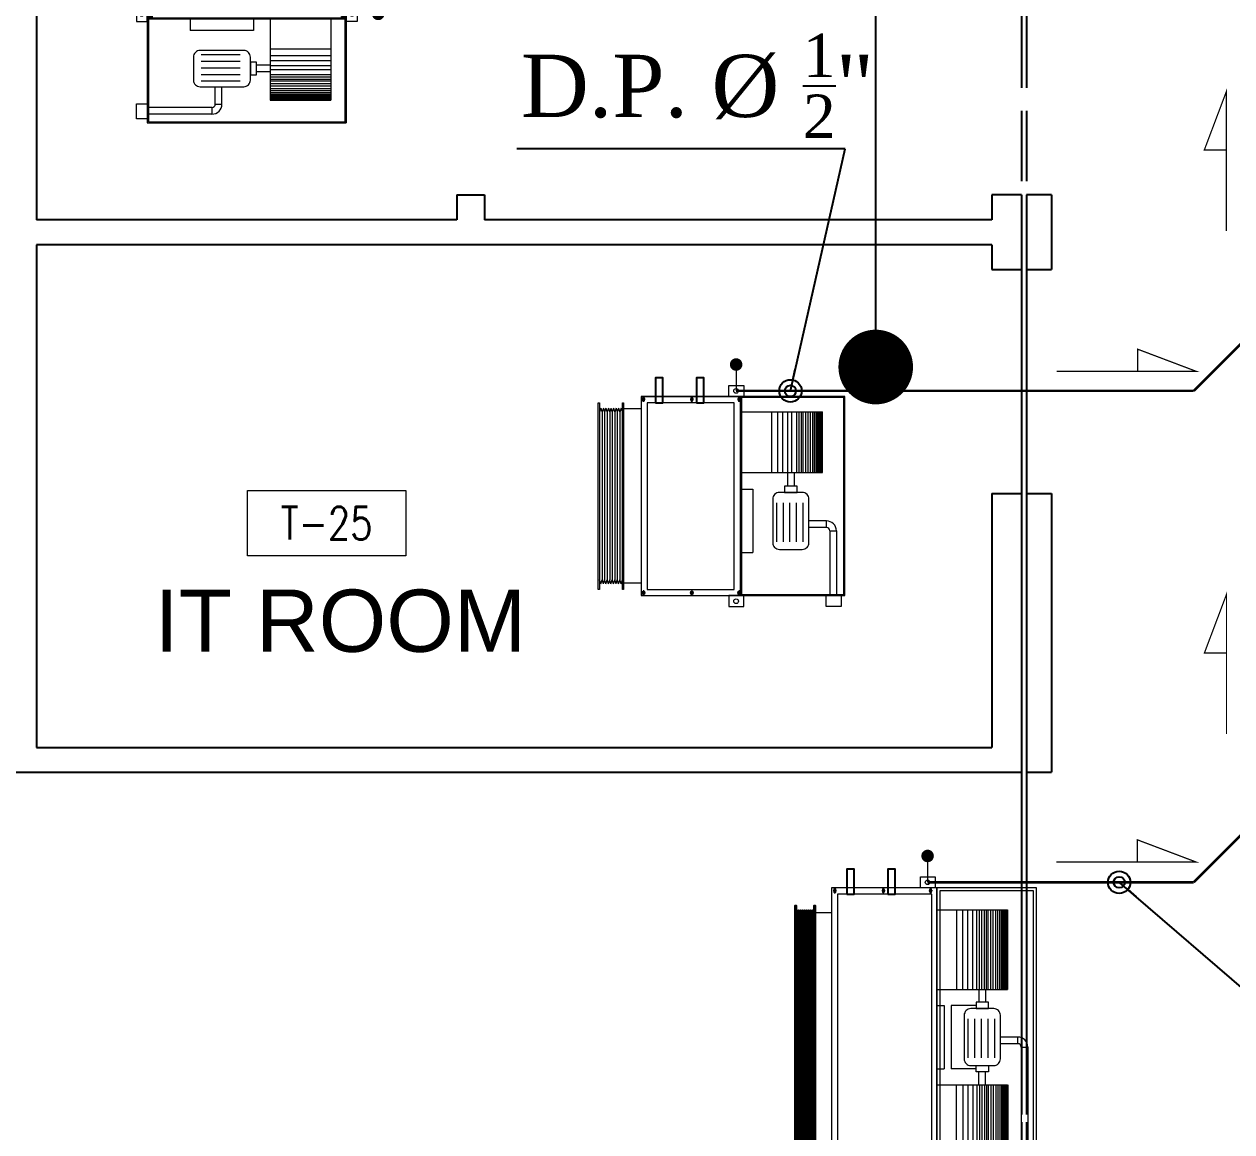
# Model space of a CAD drawing. Extents: x -711 to 2784, y 81 to 852.
# Drawn here: x -665.779 to -660.924, y 220.772 to 225.223 of the extents above; entities that cross this region are included whole.
import ezdxf
from ezdxf.enums import TextEntityAlignment as Align

# ---------------------------------------------------------------- set-up
doc = ezdxf.new("R2010")
doc.units = 0
doc.header["$MEASUREMENT"] = 0
for name, pattern in [('CENTERX2', [101.6, 63.5, -12.7, 12.7, -12.7]), ('DASHDOT', [1, 0.5, -0.25, 0, -0.25]), ('HIDDEN', [0.375, 0.25, -0.125]), ('HIDDEN-Z', [3, 2, -1])]:
    doc.linetypes.add(name, pattern=pattern)
for name, color, linetype in [('01_AC-EQUIP', 206, 'Continuous'), ('AXIS', 1, 'CENTERX2'), ('CH.W.PIPING TEXT', 4, 'Continuous'), ('COLHATCH', 5, 'Continuous'), ('DRAIN PIPE', 4, 'Continuous'), ('FASEL', 253, 'Continuous'), ('M-CH-WP-R', 40, 'HIDDEN-Z'), ('M-CH-WP-S', 142, 'Continuous'), ('M-EQBMNT', 21, 'Continuous'), ('WALL', 4, 'Continuous'), ('ZONE TEXT', 73, 'Continuous')]:
    doc.layers.add(name, color=color, linetype=linetype)
doc.layers.add('A-SYMB-RMNU', color=4, linetype='Continuous', lineweight=9)
doc.styles.add('AC', font='romans.shx', dxfattribs={"height": 0.2})
doc.styles.add('ARABY', font='sosa.shx')
doc.styles.add('ROMANS-TITLE', font='ROMANS.shx', dxfattribs={"width": 0.8})
doc.dimstyles.new('IHAB', dxfattribs={"dimscale": 0, "dimtxt": 0.15, "dimasz": 0.09, "dimexe": 0.18, "dimexo": 0.0625, "dimgap": 0, "dimtad": 0, "dimtih": 1, "dimtoh": 1, "dimzin": 0, "dimdsep": 46, "dimtxsty": 'ARABY', "dimcen": 0.03, "dimse1": 1, "dimse2": 1, "dimclrd": 36, "dimclrt": 42, "dimadec": 0, "dimazin": 0, "dimtfac": 1, "dimtmove": 1, "dimatfit": 3, "dimldrblk": 'ORIGIN', "dimfxl": 1, "dimtolj": 1, "dimtzin": 0, "dimarcsym": 0})

# ---------------------------------------------------------------- blocks, each defined once
blk = doc.blocks.new('A$C7E27466D')
at = {"layer": '01_AC-EQUIP', "color": 2, "lineweight": 20}
for p, q in [((-75.32, 98.15), (-73.71, 98.66)), ((-75.32, 98.15), (-73.71, 97.64)), ((-75.32, 97.13), (-73.71, 97.64)), ((-75.32, 97.13), (-73.71, 96.62)), ((-6.29, 97.64), (-73.71, 97.64)), ((-4.68, 98.15), (-6.29, 98.66)), ((-4.68, 98.15), (-6.29, 97.64)), ((-4.68, 97.13), (-6.29, 97.64)), ((-4.68, 97.13), (-6.29, 96.62)), ((-75.32, 96.11), (-73.71, 96.62)), ((-75.32, 96.11), (-73.71, 95.6)), ((-75.32, 95.09), (-73.71, 95.6)), ((-75.32, 95.09), (-73.71, 94.58)), ((-75.32, 94.07), (-73.71, 94.58)), ((-75.32, 94.07), (-73.71, 93.56)), ((-75.32, 93.06), (-73.71, 93.56)), ((-75.32, 93.06), (-73.71, 92.55)), ((-75.32, 92.04), (-73.71, 92.55)), ((-6.29, 96.62), (-73.71, 96.62)), ((-6.29, 95.6), (-73.71, 95.6)), ((-6.29, 94.58), (-73.71, 94.58)), ((-6.29, 93.56), (-73.71, 93.56)), ((-6.29, 92.55), (-73.71, 92.55)), ((-4.68, 96.11), (-6.29, 96.62)), ((-4.68, 96.11), (-6.29, 95.6)), ((-4.68, 95.09), (-6.29, 95.6)), ((-4.68, 95.09), (-6.29, 94.58)), ((-4.68, 94.07), (-6.29, 94.58)), ((-4.68, 94.07), (-6.29, 93.56)), ((-4.68, 93.06), (-6.29, 93.56)), ((-4.68, 93.06), (-6.29, 92.55)), ((-4.68, 92.04), (-6.29, 92.55)), ((-75.32, 92.04), (-73.71, 91.53)), ((-75.32, 91.02), (-73.71, 91.53)), ((-75.32, 91.02), (-73.71, 90.51)), ((-75.32, 90), (-73.71, 90.51)), ((-75.32, 90), (-73.71, 89.49)), ((-6.29, 91.53), (-73.71, 91.53)), ((-6.29, 90.51), (-73.71, 90.51)), ((-4.68, 92.04), (-6.29, 91.53)), ((-4.68, 91.02), (-6.29, 91.53)), ((-4.68, 91.02), (-6.29, 90.51)), ((-4.68, 90), (-6.29, 90.51)), ((-4.68, 90), (-6.29, 89.49))]:
    blk.add_line(p, q, dxfattribs=at)
at = {"layer": '01_AC-EQUIP', "color": 1, "lineweight": 20}
for p, q in [((-75, 82), (-75, 88.99)), ((-5, 82), (-5, 88.99)), ((-77.81, 81.04), (-79.88, 81.04)), ((-78.89, 80.34), (-78.89, 81.67)), ((-2.19, 81.04), (-0.12, 81.04)), ((-1.11, 80.34), (-1.11, 81.67)), ((0, 82), (0, 0)), ((-77.81, 61.54), (-79.88, 61.54)), ((-78.89, 60.84), (-78.89, 62.17)), ((-2.19, 61.54), (-0.12, 61.54)), ((-1.11, 60.84), (-1.11, 62.17)), ((-77.81, 42.54), (-79.88, 42.54)), ((-78.89, 41.84), (-78.89, 43.17)), ((-62.71, 42), (-62.71, 37.03)), ((-37.29, 42), (-37.29, 37.03)), ((-30.6, 42), (-30.6, 9.05)), ((-6.17, 42), (-6.17, 9.05)), ((-2.19, 42.54), (-0.12, 42.54)), ((-1.11, 41.84), (-1.11, 43.17)), ((-37.29, 37.03), (-62.71, 37.03)), ((-6.17, 29.53), (-30.6, 29.53)), ((-58.35, 27.43), (-42.69, 27.43)), ((-58.35, 24.77), (-42.69, 24.77)), ((-30.6, 27), (-6.17, 27)), ((-30.6, 25), (-6.17, 25)), ((-58.35, 22.11), (-42.69, 22.11)), ((-58.35, 19.45), (-42.69, 19.45)), ((-30.6, 23.1), (-36.03, 23.1)), ((-30.6, 20.44), (-36.03, 20.44)), ((-30.6, 23), (-6.17, 23)), ((-30.6, 21.4), (-6.17, 21.4)), ((-58.35, 16.79), (-42.69, 16.79)), ((-30.6, 19.38), (-6.17, 19.38)), ((-30.6, 18.4), (-6.17, 18.4)), ((-30.6, 17.52), (-6.17, 17.52)), ((-30.6, 16.8), (-6.17, 16.8)), ((-30.6, 15.79), (-6.17, 15.79)), ((-30.6, 14.78), (-6.17, 14.78)), ((-52.66, 7.45), (-52.66, 14.49)), ((-50, 7.45), (-50, 14.49)), ((-30.6, 13.8), (-6.17, 13.8)), ((-30.6, 12.93), (-6.17, 12.93)), ((-30.6, 12.21), (-6.17, 12.21)), ((-30.6, 11.53), (-6.17, 11.53)), ((-30.6, 11.03), (-6.17, 11.03)), ((-30.6, 10.62), (-6.17, 10.62)), ((-30.6, 10.27), (-6.17, 10.27)), ((-30.6, 9.94), (-6.17, 9.94)), ((-53.99, 6.12), (-79.58, 6.12)), ((-53.99, 6.12), (-53.99, 3.46)), ((-52.66, 7.45), (-50, 7.45)), ((-30.6, 9.63), (-6.17, 9.63)), ((-30.6, 9.39), (-6.17, 9.39)), ((-30.6, 9.2), (-6.17, 9.2)), ((-30.6, 9.05), (-6.17, 9.05)), ((-30.6, 9.05), (-6.17, 9.05)), ((-53.99, 3.46), (-79.58, 3.46))]:
    blk.add_line(p, q, dxfattribs=at)
at = {"layer": '01_AC-EQUIP', "color": 4, "lineweight": 20}
blk.add_line((12.85, 43.76), (2.26, 43.76), dxfattribs=at)
at = {"layer": '01_AC-EQUIP', "color": 1, "linetype": 'DASHDOT', "lineweight": 20}
blk.add_line((-30.6, 16.8), (-6.17, 16.8), dxfattribs=at)
at = {"layer": '01_AC-EQUIP', "color": 2, "lineweight": 20}
for points in [[(-77.5, 98.66), (-77.5, 99.16), (-2.5, 99.16), (-2.5, 98.66)], [(-77.5, 88.99), (-77.5, 89.49), (-2.5, 89.49), (-2.5, 88.99)]]:
    blk.add_lwpolyline(points, close=True, dxfattribs=at)
at = {"layer": '01_AC-EQUIP', "color": 1, "lineweight": 20}
for points in [[(-80, 42), (0, 42), (0, 82), (-80, 82)], [(-77.5, 44.5), (-2.5, 44.5), (-2.5, 79.5), (-77.5, 79.5)], [(-84.4, 40.68), (-80, 40.68), (-80, 46.67), (-84.4, 46.67)], [(4.4, 40.68), (0, 40.68), (0, 46.67), (4.4, 46.67)], [(-80, 42), (-80, 0), (0, 0), (0, 42)], [(-79.58, 41.58), (-79.58, 0.42), (-0.42, 0.42), (-0.42, 41.58)], [(-38.56, 19.25), (-36.03, 19.25), (-36.03, 24.29), (-38.56, 24.29)], [(-84.4, 7.57), (-80, 7.57), (-80, 1.58), (-84.4, 1.58)]]:
    blk.add_lwpolyline(points, close=True, dxfattribs=at)
at = {"layer": '01_AC-EQUIP', "color": 4, "lineweight": 20, "const_width": 2.52}
blk.add_lwpolyline([(12.58, 44.99, 1), (13.12, 42.53, 1)], format="xyb", close=True, dxfattribs=at)
at = {"layer": '01_AC-EQUIP', "color": 1, "lineweight": 20}
blk.add_lwpolyline([(-58.78, 14.49), (-41.22, 14.49, 0.414214), (-38.56, 17.15), (-38.56, 26.39, 0.414214), (-41.22, 29.05), (-58.78, 29.05, 0.414214), (-61.44, 26.39), (-61.44, 17.15, 0.414214)], format="xyb", close=True, dxfattribs=at)
for centre in [(-82.26, 43.76), (2.26, 43.76)]:
    blk.add_circle(centre, 0.932, dxfattribs=at)
for radius in [1.33, 3.99]:
    blk.add_arc((-53.99, 7.45), radius, 270.0006, 0.0006, dxfattribs=at)
for centre, major_axis, start_param, end_param in [((-78.89, 81.04), (-0.827, 0), -1.570796, 4.712389), ((-78.89, 81.04), (-0.47, 0), 3.141593, 9.424778), ((-78.89, 61.54), (-0.827, 0), -1.570796, 4.712389), ((-78.89, 61.54), (-0.47, 0), 3.141593, 9.424778), ((-78.89, 42.54), (-0.827, 0), -1.570796, 4.712389), ((-78.89, 42.54), (-0.47, 0), 3.141593, 9.424778)]:
    blk.add_ellipse(centre, major_axis=major_axis, ratio=0.646018, start_param=start_param, end_param=end_param, dxfattribs=at)
at = {"layer": '01_AC-EQUIP', "color": 1, "lineweight": 20, "extrusion": (0, 0, -1)}
for centre, major_axis, start_param, end_param in [((-1.11, 81.04), (0.827, 0), -1.570796, 4.712389), ((-1.11, 81.04), (0.47, 0), 3.141593, 9.424778), ((-1.11, 61.54), (0.827, 0), -1.570796, 4.712389), ((-1.11, 61.54), (0.47, 0), 3.141593, 9.424778), ((-1.11, 42.54), (0.827, 0), -1.570796, 4.712389), ((-1.11, 42.54), (0.47, 0), 3.141593, 9.424778)]:
    blk.add_ellipse(centre, major_axis=major_axis, ratio=0.646018, start_param=start_param, end_param=end_param, dxfattribs=at)
at = {"layer": 'M-CH-WP-R', "color": 6, "linetype": 'ByBlock', "ltscale": 1.5}
blk.add_lwpolyline([(-2.5, 76.23), (-2.5, 73.23), (7.5, 73.23), (7.5, 76.23)], close=True, dxfattribs=at)
at = {"layer": 'M-CH-WP-S', "color": 5, "linetype": 'ByBlock', "ltscale": 1.5}
blk.add_lwpolyline([(-2.5, 59.73), (-2.5, 56.73), (7.5, 56.73), (7.5, 59.73)], close=True, dxfattribs=at)
blk = doc.blocks.new('A$C069E27EC')
at = {"layer": '01_AC-EQUIP', "color": 2, "linetype": 'Continuous'}
for p, q in [((0, 0), (0, -130)), ((1.01, 0.32), (0.5, -1.29)), ((1.01, 0.32), (1.52, -1.29)), ((2.03, 0.32), (1.52, -1.29)), ((2.03, 0.32), (2.54, -1.29)), ((3.05, 0.32), (2.54, -1.29)), ((3.05, 0.32), (3.56, -1.29)), ((4.06, 0.32), (3.56, -1.29)), ((4.06, 0.32), (4.57, -1.29)), ((5.08, 0.32), (4.57, -1.29)), ((5.08, 0.32), (5.59, -1.29)), ((6.1, 0.32), (5.59, -1.29)), ((6.1, 0.32), (6.61, -1.29)), ((7.12, 0.32), (6.61, -1.29)), ((7.12, 0.32), (7.63, -1.29)), ((8.14, 0.32), (7.63, -1.29)), ((8.14, 0.32), (8.65, -1.29)), ((9.16, 0.32), (8.65, -1.29)), ((9.16, 0.32), (9.67, -1.29)), ((1.52, -128.71), (1.52, -1.29)), ((2.54, -128.71), (2.54, -1.29)), ((3.56, -128.71), (3.56, -1.29)), ((4.57, -128.71), (4.57, -1.29)), ((5.59, -128.71), (5.59, -1.29)), ((6.61, -128.71), (6.61, -1.29)), ((7.63, -128.71), (7.63, -1.29)), ((8.65, -128.71), (8.65, -1.29)), ((1.01, -130.32), (0.5, -128.71)), ((1.01, -130.32), (1.52, -128.71)), ((2.03, -130.32), (1.52, -128.71)), ((2.03, -130.32), (2.54, -128.71)), ((3.05, -130.32), (2.54, -128.71)), ((3.05, -130.32), (3.56, -128.71)), ((4.06, -130.32), (3.56, -128.71)), ((4.06, -130.32), (4.57, -128.71)), ((5.08, -130.32), (4.57, -128.71)), ((5.08, -130.32), (5.59, -128.71)), ((6.1, -130.32), (5.59, -128.71)), ((6.1, -130.32), (6.61, -128.71)), ((7.12, -130.32), (6.61, -128.71)), ((7.12, -130.32), (7.63, -128.71)), ((8.14, -130.32), (7.63, -128.71)), ((8.14, -130.32), (8.65, -128.71)), ((9.16, -130.32), (8.65, -128.71)), ((9.16, -130.32), (9.67, -128.71))]:
    blk.add_line(p, q, dxfattribs=at)
for points in [[(0, 2.5), (0.5, 2.5), (0.5, -132.5), (0, -132.5)], [(9.67, 2.5), (10.17, 2.5), (10.17, -132.5), (9.67, -132.5)]]:
    blk.add_lwpolyline(points, close=True, dxfattribs=at)
blk = doc.blocks.new('A$C7CD32F90')
at = {"layer": '01_AC-EQUIP', "color": 1, "lineweight": 20}
for p, q in [((0.6392, -0.0346), (1.2, -0.0345)), ((0.6392, -0.0612), (0.6392, -0.0346)), ((0.5993, -0.0745), (0.5993, -0.1449)), ((0.6259, -0.0745), (0.5993, -0.0745)), ((0.6259, -0.0745), (0.6259, -0.1449)), ((0.6392, -0.0612), (1.2, -0.0612)), ((0.0885, -0.4), (0.0885, -0.1159)), ((0.4078, -0.1159), (0.0885, -0.1159)), ((0.4078, -0.1175), (0.0885, -0.1175)), ((0.4078, -0.1194), (0.0885, -0.1194)), ((0.4078, -0.1218), (0.0885, -0.1218)), ((0.4078, -0.1249), (0.0885, -0.1249)), ((0.4078, -0.1281), (0.0885, -0.1281)), ((0.4078, -0.1317), (0.0885, -0.1317)), ((0.4078, -0.1357), (0.0885, -0.1357)), ((0.4078, -0.1407), (0.0885, -0.1407)), ((0.4078, -0.4), (0.4078, -0.1159)), ((0.7908, -0.4), (0.7908, -0.1159)), ((0.7908, -0.1159), (1.11, -0.1159)), ((0.7908, -0.1175), (1.11, -0.1175)), ((0.7908, -0.1194), (1.11, -0.1194)), ((0.7908, -0.1218), (1.11, -0.1218)), ((0.7908, -0.1249), (1.11, -0.1249)), ((0.7908, -0.1281), (1.11, -0.1281)), ((0.7908, -0.1317), (1.11, -0.1317)), ((0.7908, -0.1357), (1.11, -0.1357)), ((0.7908, -0.1407), (1.11, -0.1407)), ((1.11, -0.4), (1.11, -0.1159)), ((0.4078, -0.1475), (0.0885, -0.1475)), ((0.4078, -0.1547), (0.0885, -0.1547)), ((0.4078, -0.1635), (0.0885, -0.1635)), ((0.4078, -0.1733), (0.0885, -0.1733)), ((0.4078, -0.1834), (0.0885, -0.1834)), ((0.4078, -0.1935), (0.0885, -0.1935)), ((0.6828, -0.1679), (0.5262, -0.1679)), ((0.7908, -0.1475), (1.11, -0.1475)), ((0.7908, -0.1547), (1.11, -0.1547)), ((0.7908, -0.1635), (1.11, -0.1635)), ((0.7908, -0.1733), (1.11, -0.1733)), ((0.7908, -0.1834), (1.11, -0.1834)), ((0.7908, -0.1935), (1.11, -0.1935)), ((0.4078, -0.2007), (0.0885, -0.2007)), ((0.4078, -0.2094), (0.0885, -0.2094)), ((0.4078, -0.2192), (0.0885, -0.2192)), ((0.4078, -0.2293), (0.0885, -0.2293)), ((0.4078, -0.2394), (0.0885, -0.2394)), ((0.4078, -0.2044), (0.4596, -0.2044)), ((0.4078, -0.231), (0.4596, -0.231)), ((0.6828, -0.1945), (0.5262, -0.1945)), ((0.6828, -0.2211), (0.5262, -0.2211)), ((0.7908, -0.2044), (0.739, -0.2044)), ((0.7908, -0.231), (0.739, -0.231)), ((0.7908, -0.2007), (1.11, -0.2007)), ((0.7908, -0.2094), (1.11, -0.2094)), ((0.7908, -0.2192), (1.11, -0.2192)), ((0.7908, -0.2293), (1.11, -0.2293)), ((0.7908, -0.2394), (1.11, -0.2394)), ((0.4078, -0.2554), (0.0885, -0.2554)), ((0.4078, -0.2754), (0.0885, -0.2754)), ((0.4722, -0.2429), (0.4722, -0.3429)), ((0.6828, -0.2477), (0.5262, -0.2477)), ((0.6828, -0.2743), (0.5262, -0.2743)), ((0.7263, -0.2429), (0.7263, -0.3429)), ((0.7908, -0.2554), (1.11, -0.2554)), ((0.7908, -0.2754), (1.11, -0.2754)), ((0.4078, -0.2954), (0.0885, -0.2954)), ((0.0885, -0.3207), (0.4078, -0.3207)), ((0.7908, -0.2954), (1.11, -0.2954)), ((1.11, -0.3207), (0.7908, -0.3207)), ((0.4722, -0.3429), (0.7263, -0.3429)), ((0.4722, -0.3703), (0.7263, -0.3703)), ((0.4722, -0.4), (0.4722, -0.3703)), ((0.7263, -0.4), (0.7263, -0.3703)), ((0.0219, -0.4254), (0.0012, -0.4254)), ((0.0111, -0.4184), (0.0111, -0.4317)), ((1.1781, -0.4254), (1.1988, -0.4254)), ((1.1889, -0.4184), (1.1889, -0.4317)), ((0.0219, -0.6154), (0.0012, -0.6154)), ((0.0111, -0.6084), (0.0111, -0.6217)), ((1.1781, -0.6154), (1.1988, -0.6154)), ((1.1889, -0.6084), (1.1889, -0.6217)), ((0.0219, -0.8104), (0.0012, -0.8104)), ((0.0111, -0.8034), (0.0111, -0.8167)), ((0.1002, -0.8245), (0.1002, -0.8899)), ((1.1002, -0.8245), (1.1002, -0.8899)), ((1.1781, -0.8104), (1.1988, -0.8104)), ((1.1889, -0.8034), (1.1889, -0.8167))]:
    blk.add_line(p, q, dxfattribs=at)
at = {"layer": '01_AC-EQUIP', "color": 1, "linetype": 'DASHDOT', "lineweight": 20}
for p, q in [((0.4078, -0.1935), (0.0885, -0.1935)), ((0.7908, -0.1935), (1.11, -0.1935))]:
    blk.add_line(p, q, dxfattribs=at)
at = {"layer": '01_AC-EQUIP', "color": 4, "lineweight": 20}
blk.add_line((-0.1285, -0.4376), (-0.0226, -0.4376), dxfattribs=at)
at = {"layer": '01_AC-EQUIP', "color": 1, "lineweight": 20}
for points in [[(0, -0.4), (1.2, -0.4), (1.2, 0), (0, 0)], [(0.0121, -0.3879), (1.1879, -0.3879), (1.1879, -0.0121), (0.0121, -0.0121)], [(1.244, -0.0757), (1.2, -0.0757), (1.2, -0.0158), (1.244, -0.0158)], [(0.4848, -0.1925), (0.4596, -0.1925), (0.4596, -0.2429), (0.4848, -0.2429)], [(0.7137, -0.1925), (0.739, -0.1925), (0.739, -0.2429), (0.7137, -0.2429)], [(-0.044, -0.4068), (0, -0.4068), (0, -0.4667), (-0.044, -0.4667)], [(1.2, -0.4), (0, -0.4), (0, -0.8245), (1.2003, -0.8245)], [(1.175, -0.42), (0.0245, -0.42), (0.0245, -0.8), (1.175, -0.8)], [(1.244, -0.4068), (1.2, -0.4068), (1.2, -0.4667), (1.244, -0.4667)]]:
    blk.add_lwpolyline(points, close=True, dxfattribs=at)
blk.add_lwpolyline([(0.6871, -0.1449), (0.5115, -0.1449, 0.414214), (0.4848, -0.1715), (0.4848, -0.2639, 0.414214), (0.5115, -0.2905), (0.6871, -0.2905, 0.414214), (0.7137, -0.2639), (0.7137, -0.1715, 0.414214)], format="xyb", close=True, dxfattribs=at)
at = {"layer": '01_AC-EQUIP', "color": 4, "lineweight": 20, "const_width": 0.0252}
blk.add_lwpolyline([(-0.1258, -0.4499, 1), (-0.1312, -0.4253, 1)], format="xyb", close=True, dxfattribs=at)
at = {"layer": '01_AC-EQUIP', "color": 1, "lineweight": 20}
for centre in [(-0.0226, -0.4376), (1.2226, -0.4376)]:
    blk.add_circle(centre, 0.00932, dxfattribs=at)
for radius in [0.0399, 0.0133]:
    blk.add_arc((0.6392, -0.0745), radius, 90.0006, 180.0006, dxfattribs=at)
at = {"layer": '01_AC-EQUIP', "color": 1, "lineweight": 20, "extrusion": (0, 0, -1)}
for centre, major_axis, start_param, end_param in [((0.0111, -0.4254), (-0.00827, 0), -1.570796, 4.712389), ((0.0111, -0.4254), (-0.0047, 0), 3.141593, 9.424778), ((0.0111, -0.6154), (-0.00827, 0), -1.570796, 4.712389), ((0.0111, -0.6154), (-0.0047, 0), 3.141593, 9.424778), ((0.0111, -0.8104), (-0.00827, 0), -1.570796, 4.712389), ((0.0111, -0.8104), (-0.0047, 0), 3.141593, 9.424778)]:
    blk.add_ellipse(centre, major_axis=major_axis, ratio=0.646018, start_param=start_param, end_param=end_param, dxfattribs=at)
at = {"layer": '01_AC-EQUIP', "color": 1, "lineweight": 20}
for centre, major_axis, start_param, end_param in [((1.1889, -0.4254), (0.00827, 0), -1.570796, 4.712389), ((1.1889, -0.4254), (0.0047, 0), 3.141593, 9.424778), ((1.1889, -0.6154), (0.00827, 0), -1.570796, 4.712389), ((1.1889, -0.6154), (0.0047, 0), 3.141593, 9.424778), ((1.1889, -0.8104), (0.00827, 0), -1.570796, 4.712389), ((1.1889, -0.8104), (0.0047, 0), 3.141593, 9.424778)]:
    blk.add_ellipse(centre, major_axis=major_axis, ratio=0.646018, start_param=start_param, end_param=end_param, dxfattribs=at)
at = {"layer": 'M-CH-WP-R', "color": 6, "linetype": 'ByBlock', "ltscale": 1.5}
blk.add_lwpolyline([(0.025, -0.7623), (0.025, -0.7323), (-0.075, -0.7323), (-0.075, -0.7623)], close=True, dxfattribs=at)
at = {"layer": 'M-CH-WP-S', "color": 5, "linetype": 'ByBlock', "ltscale": 1.5}
blk.add_lwpolyline([(0.025, -0.5973), (0.025, -0.5673), (-0.075, -0.5673), (-0.075, -0.5973)], close=True, dxfattribs=at)
at = {"layer": 'M-EQBMNT', "color": 21, "linetype": 'ByBlock', "ltscale": 1.5}
for p, q in [((0.4078, -0.1159), (0.0885, -0.1159)), ((0.7908, -0.1159), (1.11, -0.1159))]:
    blk.add_line(p, q, dxfattribs=at)
at = {"layer": '01_AC-EQUIP', "color": 1, "lineweight": 20, "xscale": 0.00784765227677817, "yscale": 0.00784765227677817, "zscale": 0.00784765227677817, "rotation": 270}
blk.add_blockref('A$C069E27EC', (1.1102, -0.8899), dxfattribs=at)
blk = doc.blocks.new('A-ROOM')
at = {"layer": 'A-SYMB-RMNU'}
blk.add_lwpolyline([(-425, 175), (425, 175), (425, -175), (-425, -175)], close=True, dxfattribs=at)
at = {"layer": 'A-SYMB-RMNU', "style": 'ROMANS-TITLE', "width": 0.8}
blk.add_attdef('ROOM-NO', text='', height=175, dxfattribs=at).set_placement((0, 0), align=Align.MIDDLE)
blk = doc.blocks.new('DOT')
at = {"color": 0, "linetype": 'ByBlock'}
blk.add_line((-0.5, 0), (-1, 0), dxfattribs=at)
at = {"color": 0, "linetype": 'ByBlock', "const_width": 0.5}
blk.add_lwpolyline([(-0.25, 0, 1), (0.25, 0, 1)], format="xyb", close=True, dxfattribs=at)

msp = doc.modelspace()

# ---------------------------------------------------------------- hatches: boundary and pattern name
at = {"layer": 'COLHATCH', "linetype": 'Continuous'}
h = msp.add_hatch(dxfattribs=at)
h.set_pattern_fill('_USER', color=252, scale=0.05, angle=45, style=0, double=1, pattern_type=0)
h.set_pattern_definition([(45, (-481.988946, 53.687133), (-0.035355339, 0.035355339), []), (135, (-481.988946, 53.687133), (-0.035355339, -0.035355339), [])])
h.paths.add_polyline_path([(-661.5489, 231.2671), (-661.8489, 231.2671), (-661.8489, 230.3671), (-661.5489, 230.3671)])
h.paths.add_polyline_path([(-659.5489, 231.2671), (-660.3489, 231.2671), (-660.3489, 230.9671), (-659.5489, 230.9671)])
h.paths.add_polyline_path([(-657.5989, 229.2671), (-657.8989, 229.2671), (-657.8989, 228.6671), (-657.5989, 228.6671)])
h.paths.add_polyline_path([(-657.1989, 225.6871), (-657.9989, 225.6871), (-657.9989, 225.3871), (-657.1989, 225.3871)])
h.paths.add_polyline_path([(-659.7489, 225.6871), (-660.5489, 225.6871), (-660.5489, 225.3871), (-659.7489, 225.3871)])
h.paths.add_polyline_path([(-659.6489, 220.6371), (-660.5489, 220.6371), (-660.5489, 220.3371), (-659.6489, 220.3371)])
h.paths.add_polyline_path([(-657.1989, 220.6871), (-657.9989, 220.6871), (-657.9989, 220.3871), (-657.1989, 220.3871)])
h.paths.add_polyline_path([(-659.4565, 214.4171), (-660.5565, 214.4171), (-660.5565, 214.1171), (-659.7035, 214.1171, -0.011587), (-659.7194, 213.4315), (-659.4696, 213.4206, 0.01656)])
h.paths.add_polyline_path([(-659.651, 211.6871), (-659.9043, 211.6871, -0.040808), (-660.4929, 209.3482), (-660.2564, 209.2671, 0.04151)])
h.paths.add_polyline_path([(-661.5489, 212.2871), (-661.8489, 212.2871), (-661.8489, 211.3871), (-661.5489, 211.3871)])
h.paths.add_polyline_path([(-665.6789, 212.2871), (-666.0789, 212.2871), (-666.0789, 211.3871), (-665.6789, 211.3871)])
h.paths.add_polyline_path([(-669.4789, 212.2871), (-669.9289, 212.2871), (-669.9289, 211.3871), (-669.4789, 211.3871)])
h.paths.add_polyline_path([(-669.7289, 210.4671), (-670.0289, 210.4671), (-670.0289, 209.5671), (-669.7289, 209.5671)])
h.paths.add_polyline_path([(-677.7289, 212.2871), (-678.0289, 212.2871), (-678.0289, 211.3871), (-677.7289, 211.3871)])
h.paths.add_polyline_path([(-677.7289, 210.4671), (-678.0289, 210.4671), (-678.0289, 209.5671), (-677.7289, 209.5671)])
h.paths.add_polyline_path([(-685.7289, 212.2871), (-686.0289, 212.2871), (-686.0289, 211.3871), (-685.7289, 211.3871)])
h.paths.add_polyline_path([(-685.7289, 210.4671), (-686.0289, 210.4671), (-686.0289, 209.5671), (-685.7289, 209.5671)])
h.paths.add_polyline_path([(-693.8289, 212.2871), (-694.2789, 212.2871), (-694.2789, 211.3871), (-693.8285, 211.3871)])
h.paths.add_polyline_path([(-693.7289, 210.4671), (-694.0289, 210.4671), (-694.0289, 209.5671), (-693.7289, 209.5671)])
h.paths.add_polyline_path([(-697.6789, 212.2871), (-698.0789, 212.2871), (-698.0789, 211.3871), (-697.6789, 211.3871)])
h.paths.add_polyline_path([(-701.9089, 212.2871), (-702.2089, 212.2871), (-702.2089, 211.3871), (-701.9089, 211.3871)])
h.paths.add_polyline_path([(-703.2014, 214.4171), (-704.3014, 214.4171, 0.01656), (-704.2883, 213.4206), (-704.0385, 213.4315, -0.011587), (-704.0544, 214.1171), (-703.2014, 214.1171)])
h.paths.add_polyline_path([(-703.8535, 211.6871), (-704.1069, 211.6871, 0.04151), (-703.5015, 209.2671), (-703.265, 209.3482, -0.040808)])
h.paths.add_polyline_path([(-703.2089, 220.6371), (-704.1089, 220.6371), (-704.1089, 220.3371), (-703.2089, 220.3371)])
h.paths.add_polyline_path([(-705.7589, 220.6871), (-706.5589, 220.6871), (-706.5589, 220.3871), (-705.7589, 220.3871)])
h.paths.add_polyline_path([(-705.7589, 225.6871), (-706.5589, 225.6871), (-706.5589, 225.3871), (-705.7589, 225.3871)])
h.paths.add_polyline_path([(-703.2089, 225.6871), (-704.0089, 225.6871), (-704.0089, 225.3871), (-703.2089, 225.3871)])
h.paths.add_polyline_path([(-705.8589, 229.2671), (-706.1589, 229.2671), (-706.1589, 228.6671), (-705.8589, 228.6671)])
h.paths.add_polyline_path([(-703.4089, 231.2671), (-704.2089, 231.2671), (-704.2089, 230.9671), (-703.4089, 230.9671)])
h.paths.add_polyline_path([(-701.9089, 231.2671), (-702.2089, 231.2671), (-702.2089, 230.3671), (-701.9089, 230.3671)])
h.paths.add_polyline_path([(-697.6289, 231.2671), (-698.0289, 231.2671), (-698.0289, 230.3671), (-697.6289, 230.3671)])
h.paths.add_polyline_path([(-693.8289, 231.2671), (-694.2789, 231.2671), (-694.2789, 230.3671), (-693.8289, 230.3671)])
h.paths.add_polyline_path([(-684.4789, 233.4671), (-684.7789, 233.4671), (-684.7789, 232.8671), (-684.4789, 232.8671)])
h.paths.add_polyline_path([(-684.4789, 230.9671), (-679.3789, 230.9671), (-679.3789, 229.5171), (-679.0789, 229.5171), (-679.0789, 231.2671), (-684.7789, 231.2671), (-684.7789, 229.5171), (-684.4789, 229.5171)])
h.paths.add_polyline_path([(-677.7289, 233.4671), (-678.0289, 233.4671), (-678.0289, 232.8671), (-677.7289, 232.8671)])
h.paths.add_polyline_path([(-677.7289, 230.1171), (-678.0289, 230.1171), (-678.0289, 229.5171), (-677.7289, 229.5171)])
h.paths.add_polyline_path([(-669.4789, 231.2671), (-669.9289, 231.2671), (-669.9289, 230.3671), (-669.4789, 230.3671)])

# ---------------------------------------------------------------- linework, layer by layer
at = {"layer": 'AXIS', "color": 252, "linetype": 'CENTERX2', "ltscale": 0.02}
for p, q in [((-661.7689, 236.559), (-661.7689, 204.425)), ((-661.7489, 236.559), (-661.7489, 204.425))]:
    msp.add_line(p, q, dxfattribs=at)
at = {"layer": 'DRAIN PIPE', "color": 2, "linetype": 'Continuous', "const_width": 0.005}
for points in [[(-660.9459, 224.3919), (-660.9459, 224.9521), (-661.0346, 224.7172), (-660.9459, 224.7172)], [(-661.628, 223.8286), (-661.0678, 223.8286), (-661.3028, 223.9174), (-661.3028, 223.8286)], [(-660.9453, 222.3713), (-660.9453, 222.9315), (-661.034, 222.6965), (-660.9453, 222.6965)], [(-661.6288, 221.8569), (-661.0686, 221.8569), (-661.3036, 221.9457), (-661.3036, 221.8569)]]:
    msp.add_lwpolyline(points, dxfattribs=at)
at = {"layer": 'DRAIN PIPE', "color": 6, "const_width": 0.01}
for points in [[(-660.838, 223.9887), (-661.077, 223.7497)], [(-662.9165, 223.7497), (-661.077, 223.7497)], [(-660.838, 222.0139), (-661.077, 221.7748)], [(-662.1469, 221.7748), (-661.077, 221.7748)]]:
    msp.add_lwpolyline(points, dxfattribs=at)
at = {"layer": 'FASEL', "linetype": 'HIDDEN'}
for points in [[(-661.7689, 228.9671), (-661.7689, 214.2171), (-662.0689, 214.2171), (-662.0689, 214.2171), (-665.7289, 214.2171), (-665.7289, 214.2171), (-666.0289, 214.2171), (-666.0289, 214.2171), (-669.7289, 214.2171), (-669.7289, 213.6871), (-670.0289, 213.6871), (-670.0289, 214.2171), (-673.7289, 214.2171)], [(-661.7489, 228.9671), (-661.7489, 214.1971), (-662.0889, 214.1971), (-662.0889, 214.1971), (-665.7089, 214.1971), (-665.7089, 214.1971), (-666.0489, 214.1971), (-666.0489, 214.1971), (-669.7089, 214.1971), (-669.7089, 213.6671), (-670.0489, 213.6671), (-670.0489, 214.1971), (-673.7089, 214.1971)]]:
    msp.add_lwpolyline(points, dxfattribs=at)
at = {"layer": 'WALL', "color": 252, "linetype": 'Continuous'}
for p, q in [((-665.7289, 228.9671), (-665.7289, 224.4371)), ((-664.0389, 224.5371), (-663.9289, 224.5371)), ((-664.0389, 224.5371), (-664.0389, 224.4371)), ((-663.9289, 224.5371), (-663.9289, 224.4371)), ((-661.7689, 224.5371), (-661.8889, 224.5371)), ((-661.8889, 224.5371), (-661.8889, 224.4371)), ((-661.7689, 224.5371), (-661.7689, 224.2371)), ((-661.7689, 224.5371), (-661.7689, 224.2371)), ((-661.6489, 224.5371), (-661.7489, 224.5371)), ((-661.7489, 224.5371), (-661.7489, 224.2371)), ((-661.6489, 224.5371), (-661.6489, 224.2371)), ((-664.0389, 224.4371), (-665.7289, 224.4371)), ((-661.8889, 224.4371), (-663.9289, 224.4371)), ((-661.8889, 224.3371), (-665.7289, 224.3371)), ((-665.7289, 224.3371), (-665.7289, 222.3171)), ((-661.8889, 224.3371), (-661.8889, 224.2371)), ((-661.8889, 224.2371), (-661.7689, 224.2371)), ((-661.7489, 224.2371), (-661.6489, 224.2371)), ((-661.8889, 223.3371), (-661.7689, 223.3371)), ((-661.8889, 223.3371), (-661.8889, 222.3171)), ((-661.7689, 223.3371), (-661.7689, 222.5171)), ((-661.7689, 223.3371), (-661.7689, 222.2171)), ((-661.7489, 223.3371), (-661.6489, 223.3371)), ((-661.7489, 223.3371), (-661.7489, 222.2171)), ((-661.6489, 223.3371), (-661.6489, 222.2171)), ((-665.7289, 222.3171), (-661.8889, 222.3171)), ((-665.8289, 222.2171), (-661.7689, 222.2171)), ((-661.7489, 222.2171), (-661.6489, 222.2171))]:
    msp.add_line(p, q, dxfattribs=at)

# ---------------------------------------------------------------- block references
at = {"layer": '01_AC-EQUIP', "xscale": 0.009999999999990905, "yscale": 0.009999999999990905, "zscale": 0.01}
msp.add_blockref('A$C7E27466D', (-664.4839, 224.8271), dxfattribs=at)
at = {"layer": '01_AC-EQUIP', "xscale": 0.009999999999990905, "yscale": 0.009999999999990905, "zscale": 0.01, "rotation": 90}
msp.add_blockref('A$C7E27466D', (-662.479, 223.7271), dxfattribs=at)
at = {"layer": '01_AC-EQUIP', "rotation": 270}
msp.add_blockref('A$C7CD32F90', (-661.7093, 221.7523), dxfattribs=at)
at = {"layer": 'A-SYMB-RMNU', "xscale": 0.0007500000000391083, "yscale": 0.0007500000000106866, "zscale": 0.00075}
msp.add_blockref('A-ROOM', (-664.5626, 223.2178), dxfattribs=at).add_auto_attribs({'ROOM-NO': 'T-25'})

# ---------------------------------------------------------------- texts
at = {"layer": 'DRAIN PIPE', "color": 6, "insert": (-663.7814, 225.1855), "char_height": 0.25, "width": 10.225343, "attachment_point": 1, "style": 'AC'}
msp.add_mtext('\\A1;{\\fTimes New Roman|b0|i0|c0|p18;\\C5;D.P. %%C \\H0.7x;\\S1/2;\\H1.429x;"}', dxfattribs=at)
at = {"layer": 'ZONE TEXT', "linetype": 'Continuous', "insert": (-665.2542, 222.9511), "char_height": 0.25, "width": 3.292883, "attachment_point": 1, "style": 'AC'}
msp.add_mtext('{\\fArial|b0|i0|c0|p34;IT ROOM}', dxfattribs=at)

# ---------------------------------------------------------------- leaders
at = {"layer": 'CH.W.PIPING TEXT', "color": 47, "linetype": 'Continuous'}
msp.add_leader([(-662.3554, 223.8456), (-662.3554, 231.6441)], dimstyle='IHAB', override={"dimscale": 1, "dimasz": 0.3, "dimclrd": 47, "dimldrblk": 'DOT'}, dxfattribs=at)
at = {"layer": 'DRAIN PIPE', "color": 6}
for points in [[(-662.6985, 223.7497), (-662.4785, 224.7218), (-663.7979, 224.7218)], [(-661.3765, 221.7748), (-660.3132, 220.8573), (-658.9806, 220.8573)]]:
    msp.add_leader(points, dimstyle='IHAB', override={"dimscale": 1, "dimldrblk": 'Origin2'}, dxfattribs=at)

doc.saveas('drawing.dxf')
